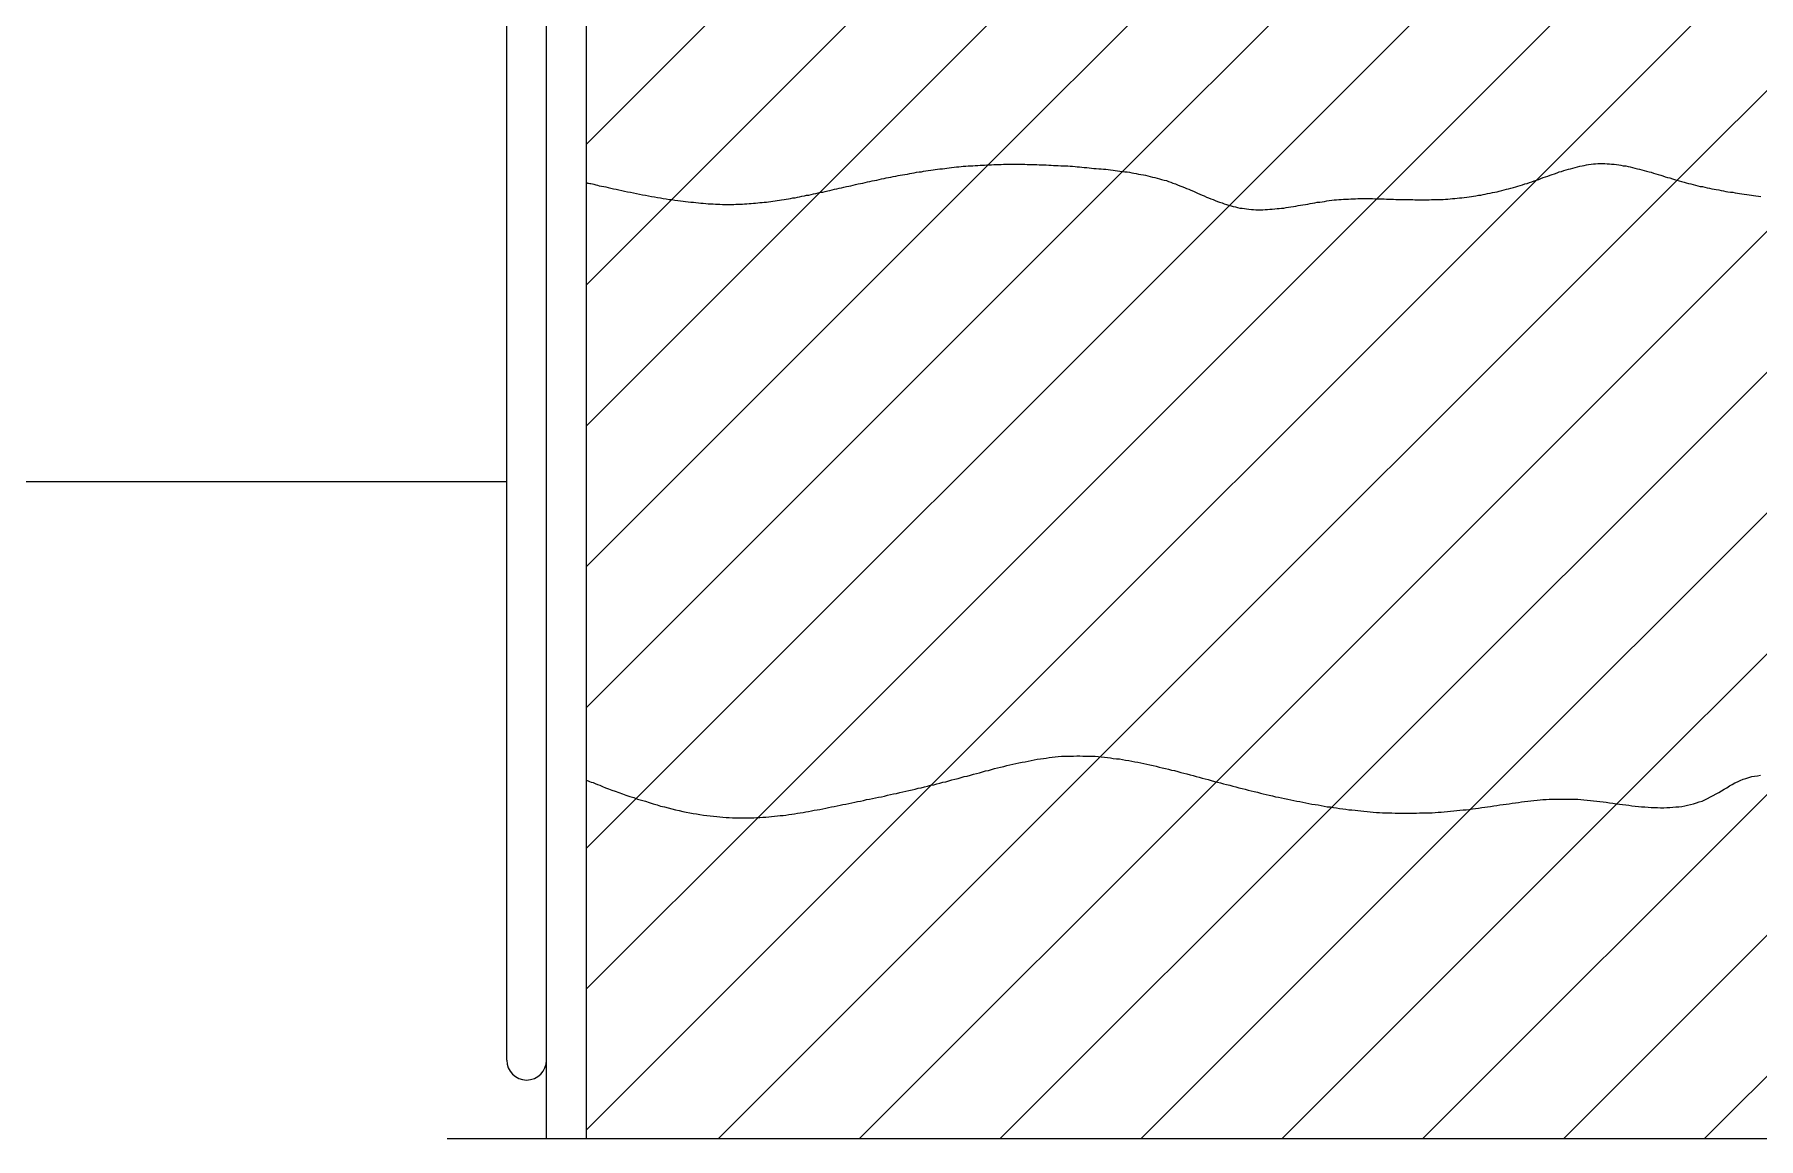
# Model space of a CAD drawing. Extents: x 443 to 1217, y -1921 to -677.
# Drawn here: x 712.98 to 724.5, y -1577 to -1569.62 of the extents above; entities that cross this region are included whole.
import ezdxf

# ---------------------------------------------------------------- set-up
doc = ezdxf.new("R2010")
doc.units = 0
doc.header["$MEASUREMENT"] = 0
for name, color, linetype in [('2', 2, 'CONTINUOUS'), ('3', 8, 'CONTINUOUS'), ('5', 7, 'CONTINUOUS')]:
    doc.layers.add(name, color=color, linetype=linetype)

msp = doc.modelspace()

# ---------------------------------------------------------------- linework, layer by layer
at = {"layer": '2', "color": 8, "linetype": 'Continuous'}
for p, q in [((716.667, -1570.352), (724.504, -1562.515)), ((718.223, -1570.68), (726.354, -1562.549)), ((719.354, -1570.491), (727.305, -1562.54)), ((717.237, -1570.723), (725.329, -1562.632)), ((720.966, -1570.763), (729.055, -1562.674)), ((720.252, -1570.535), (728.053, -1562.734)), ((721.952, -1570.718), (729.055, -1563.616)), ((723.019, -1570.593), (729.055, -1564.558)), ((723.96, -1570.594), (729.055, -1565.499)), ((716.667, -1573.178), (719.354, -1570.491)), ((716.667, -1574.12), (720.252, -1570.535)), ((721.65, -1574.788), (725.942, -1570.496)), ((723.557, -1574.765), (727.877, -1570.444)), ((718.97, -1574.643), (723.019, -1570.593)), ((720.103, -1574.451), (723.96, -1570.594)), ((716.667, -1572.236), (718.223, -1570.68)), ((716.667, -1571.294), (717.237, -1570.723)), ((716.997, -1574.731), (720.966, -1570.763)), ((717.837, -1574.834), (721.952, -1570.718)), ((720.879, -1574.617), (724.764, -1570.732)), ((722.579, -1574.801), (726.639, -1570.74)), ((717.551, -1577.003), (720.103, -1574.451)), ((723.202, -1577.003), (725.79, -1574.415)), ((724.144, -1577.003), (726.72, -1574.427)), ((722.26, -1577.003), (724.691, -1574.573)), ((716.667, -1576.945), (718.97, -1574.643)), ((718.493, -1577.003), (720.879, -1574.617)), ((716.667, -1575.061), (716.997, -1574.731)), ((719.434, -1577.003), (721.65, -1574.788)), ((720.376, -1577.003), (722.579, -1574.801)), ((721.318, -1577.003), (723.557, -1574.765)), ((716.667, -1576.003), (717.837, -1574.834))]:
    msp.add_line(p, q, dxfattribs=at)
at = {"layer": '3', "color": 3, "linetype": 'Continuous'}
for p, q in [((716.667, -1577.003), (716.667, -1556.224)), ((716.401, -1577.003), (716.401, -1556.917)), ((716.134, -1576.479), (716.134, -1564.491)), ((715.735, -1577.003), (729.055, -1577.003))]:
    msp.add_line(p, q, dxfattribs=at)
at = {"layer": '3', "color": 3}
for p, q in [((718.829, -1570.549), (718.843, -1570.547)), ((718.843, -1570.547), (718.859, -1570.545)), ((718.859, -1570.545), (718.875, -1570.541)), ((718.875, -1570.541), (718.891, -1570.539)), ((718.891, -1570.539), (718.907, -1570.537)), ((718.907, -1570.537), (718.921, -1570.533)), ((718.921, -1570.533), (718.937, -1570.531)), ((718.937, -1570.531), (718.953, -1570.529)), ((718.953, -1570.529), (718.969, -1570.527)), ((718.969, -1570.527), (718.985, -1570.525)), ((718.985, -1570.525), (718.999, -1570.523)), ((718.999, -1570.523), (719.015, -1570.521)), ((719.015, -1570.521), (719.031, -1570.519)), ((719.031, -1570.519), (719.047, -1570.517)), ((719.047, -1570.517), (719.063, -1570.515)), ((719.063, -1570.515), (719.077, -1570.513)), ((719.077, -1570.513), (719.093, -1570.511)), ((719.093, -1570.511), (719.109, -1570.509)), ((719.109, -1570.509), (719.125, -1570.507)), ((719.125, -1570.507), (719.141, -1570.505)), ((719.141, -1570.505), (719.157, -1570.505)), ((719.157, -1570.505), (719.173, -1570.503)), ((719.173, -1570.503), (719.187, -1570.501)), ((719.187, -1570.501), (719.203, -1570.501)), ((719.203, -1570.501), (719.219, -1570.499)), ((719.219, -1570.499), (719.235, -1570.497)), ((719.235, -1570.497), (719.251, -1570.497)), ((719.251, -1570.497), (719.267, -1570.495)), ((719.267, -1570.495), (719.283, -1570.495)), ((719.283, -1570.495), (719.299, -1570.493)), ((719.299, -1570.493), (719.315, -1570.493)), ((719.315, -1570.493), (719.329, -1570.493)), ((719.329, -1570.493), (719.344, -1570.491)), ((719.344, -1570.491), (719.36, -1570.491)), ((719.36, -1570.491), (719.376, -1570.491)), ((719.376, -1570.491), (719.392, -1570.489)), ((719.392, -1570.489), (719.408, -1570.489)), ((719.408, -1570.489), (719.424, -1570.489)), ((719.424, -1570.489), (719.44, -1570.489)), ((719.44, -1570.489), (719.456, -1570.487)), ((719.456, -1570.487), (719.472, -1570.487)), ((719.472, -1570.487), (719.488, -1570.487)), ((719.488, -1570.487), (719.504, -1570.487)), ((719.504, -1570.487), (719.52, -1570.487)), ((719.52, -1570.487), (719.536, -1570.487)), ((719.536, -1570.487), (719.55, -1570.487)), ((719.55, -1570.487), (719.566, -1570.487)), ((719.566, -1570.487), (719.582, -1570.487)), ((719.582, -1570.487), (719.598, -1570.487)), ((719.598, -1570.487), (719.614, -1570.489)), ((719.614, -1570.489), (719.63, -1570.489)), ((719.63, -1570.489), (719.646, -1570.489)), ((719.646, -1570.489), (719.662, -1570.489)), ((719.662, -1570.489), (719.678, -1570.489)), ((719.678, -1570.489), (719.694, -1570.491)), ((719.694, -1570.491), (719.71, -1570.491)), ((719.71, -1570.491), (719.726, -1570.491)), ((719.726, -1570.491), (719.742, -1570.491)), ((719.742, -1570.491), (719.758, -1570.493)), ((719.758, -1570.493), (719.774, -1570.493)), ((719.774, -1570.493), (719.79, -1570.495)), ((719.79, -1570.495), (719.806, -1570.495)), ((719.806, -1570.495), (719.822, -1570.495)), ((719.822, -1570.495), (719.838, -1570.497)), ((719.838, -1570.497), (719.854, -1570.497)), ((719.854, -1570.497), (719.87, -1570.499)), ((719.87, -1570.499), (719.886, -1570.499)), ((719.886, -1570.499), (719.902, -1570.501)), ((719.902, -1570.501), (719.918, -1570.501)), ((719.918, -1570.501), (719.934, -1570.503)), ((719.934, -1570.503), (719.948, -1570.505)), ((719.948, -1570.505), (719.964, -1570.505)), ((719.964, -1570.505), (719.98, -1570.507)), ((719.98, -1570.507), (719.996, -1570.509)), ((719.996, -1570.509), (720.012, -1570.509)), ((720.012, -1570.509), (720.028, -1570.511)), ((720.028, -1570.511), (720.044, -1570.513)), ((720.044, -1570.513), (720.06, -1570.515)), ((720.06, -1570.515), (720.076, -1570.515)), ((720.076, -1570.515), (720.092, -1570.517)), ((720.092, -1570.517), (720.108, -1570.519)), ((720.108, -1570.519), (720.124, -1570.521)), ((720.124, -1570.521), (720.14, -1570.521)), ((720.14, -1570.521), (720.156, -1570.523)), ((720.156, -1570.523), (720.172, -1570.525)), ((720.172, -1570.525), (720.188, -1570.527)), ((720.188, -1570.527), (720.202, -1570.529)), ((720.202, -1570.529), (720.218, -1570.531)), ((720.218, -1570.531), (720.234, -1570.533)), ((720.234, -1570.533), (720.25, -1570.535)), ((720.25, -1570.535), (720.266, -1570.537)), ((720.266, -1570.537), (720.282, -1570.539)), ((720.282, -1570.539), (720.298, -1570.541)), ((720.298, -1570.541), (720.314, -1570.545)), ((720.314, -1570.545), (720.328, -1570.547)), ((720.328, -1570.547), (720.343, -1570.549)), ((723.141, -1570.551), (723.157, -1570.545)), ((723.157, -1570.545), (723.171, -1570.539)), ((723.171, -1570.539), (723.187, -1570.535)), ((723.187, -1570.535), (723.203, -1570.529)), ((723.203, -1570.529), (723.217, -1570.525)), ((723.217, -1570.525), (723.233, -1570.521)), ((723.233, -1570.521), (723.247, -1570.517)), ((723.247, -1570.517), (723.263, -1570.513)), ((723.263, -1570.513), (723.279, -1570.509)), ((723.279, -1570.509), (723.293, -1570.505)), ((723.293, -1570.505), (723.309, -1570.501)), ((723.309, -1570.501), (723.325, -1570.497)), ((723.325, -1570.497), (723.339, -1570.495)), ((723.339, -1570.495), (723.355, -1570.491)), ((723.355, -1570.491), (723.368, -1570.489)), ((723.368, -1570.489), (723.384, -1570.487)), ((723.384, -1570.487), (723.4, -1570.485)), ((723.4, -1570.485), (723.414, -1570.485)), ((723.414, -1570.485), (723.43, -1570.483)), ((723.43, -1570.483), (723.446, -1570.483)), ((723.446, -1570.483), (723.462, -1570.483)), ((723.462, -1570.483), (723.476, -1570.483)), ((723.476, -1570.483), (723.492, -1570.485)), ((723.492, -1570.485), (723.508, -1570.485)), ((723.508, -1570.485), (723.522, -1570.487)), ((723.522, -1570.487), (723.538, -1570.487)), ((723.538, -1570.487), (723.554, -1570.489)), ((723.554, -1570.489), (723.57, -1570.491)), ((723.57, -1570.491), (723.584, -1570.493)), ((723.584, -1570.493), (723.6, -1570.497)), ((723.6, -1570.497), (723.616, -1570.499)), ((723.616, -1570.499), (723.632, -1570.503)), ((723.632, -1570.503), (723.646, -1570.505)), ((723.646, -1570.505), (723.662, -1570.509)), ((723.662, -1570.509), (723.678, -1570.513)), ((723.678, -1570.513), (723.694, -1570.517)), ((723.694, -1570.517), (723.708, -1570.521)), ((723.708, -1570.521), (723.724, -1570.525)), ((723.724, -1570.525), (723.74, -1570.529)), ((723.74, -1570.529), (723.756, -1570.533)), ((723.756, -1570.533), (723.772, -1570.537)), ((723.772, -1570.537), (723.786, -1570.541)), ((723.786, -1570.541), (723.802, -1570.547)), ((723.802, -1570.547), (723.818, -1570.551)), ((716.667, -1570.611), (716.671, -1570.611)), ((716.671, -1570.611), (716.675, -1570.613)), ((716.675, -1570.613), (716.681, -1570.613)), ((716.681, -1570.613), (716.689, -1570.615)), ((716.689, -1570.615), (716.697, -1570.617)), ((716.697, -1570.617), (716.707, -1570.619)), ((716.707, -1570.619), (716.717, -1570.621)), ((716.717, -1570.621), (716.729, -1570.625)), ((716.729, -1570.625), (716.741, -1570.627)), ((716.741, -1570.627), (716.753, -1570.631)), ((716.753, -1570.631), (716.767, -1570.633)), ((716.767, -1570.633), (716.783, -1570.637)), ((716.783, -1570.637), (716.797, -1570.639)), ((716.797, -1570.639), (716.813, -1570.643)), ((716.813, -1570.643), (716.831, -1570.647)), ((716.831, -1570.647), (716.847, -1570.651)), ((716.847, -1570.651), (716.865, -1570.655)), ((716.865, -1570.655), (716.883, -1570.659)), ((716.883, -1570.659), (716.903, -1570.663)), ((716.903, -1570.663), (716.921, -1570.667)), ((718.28, -1570.665), (718.294, -1570.663)), ((718.294, -1570.663), (718.31, -1570.659)), ((718.31, -1570.659), (718.326, -1570.655)), ((718.326, -1570.655), (718.341, -1570.651)), ((718.341, -1570.651), (718.357, -1570.647)), ((718.357, -1570.647), (718.373, -1570.645)), ((718.373, -1570.645), (718.389, -1570.641)), ((718.389, -1570.641), (718.405, -1570.637)), ((718.405, -1570.637), (718.421, -1570.633)), ((718.421, -1570.633), (718.435, -1570.631)), ((718.435, -1570.631), (718.451, -1570.627)), ((718.451, -1570.627), (718.467, -1570.623)), ((718.467, -1570.623), (718.483, -1570.619)), ((718.483, -1570.619), (718.499, -1570.615)), ((718.499, -1570.615), (718.515, -1570.613)), ((718.515, -1570.613), (718.531, -1570.609)), ((718.531, -1570.609), (718.547, -1570.605)), ((718.547, -1570.605), (718.563, -1570.603)), ((718.563, -1570.603), (718.577, -1570.599)), ((718.577, -1570.599), (718.593, -1570.595)), ((718.593, -1570.595), (718.609, -1570.593)), ((718.609, -1570.593), (718.625, -1570.589)), ((718.625, -1570.589), (718.641, -1570.585)), ((718.641, -1570.585), (718.657, -1570.583)), ((718.657, -1570.583), (718.671, -1570.579)), ((718.671, -1570.579), (718.687, -1570.575)), ((718.687, -1570.575), (718.703, -1570.573)), ((718.703, -1570.573), (718.719, -1570.569)), ((718.719, -1570.569), (718.735, -1570.567)), ((718.735, -1570.567), (718.751, -1570.563)), ((718.751, -1570.563), (718.765, -1570.561)), ((718.765, -1570.561), (718.781, -1570.557)), ((718.781, -1570.557), (718.797, -1570.555)), ((718.797, -1570.555), (718.813, -1570.553)), ((718.813, -1570.553), (718.829, -1570.549)), ((720.343, -1570.549), (720.359, -1570.553)), ((720.359, -1570.553), (720.375, -1570.555)), ((720.375, -1570.555), (720.391, -1570.559)), ((720.391, -1570.559), (720.405, -1570.561)), ((720.405, -1570.561), (720.421, -1570.565)), ((720.421, -1570.565), (720.437, -1570.569)), ((720.437, -1570.569), (720.453, -1570.573)), ((720.453, -1570.573), (720.467, -1570.577)), ((720.467, -1570.577), (720.483, -1570.581)), ((720.483, -1570.581), (720.499, -1570.585)), ((720.499, -1570.585), (720.513, -1570.589)), ((720.513, -1570.589), (720.529, -1570.593)), ((720.529, -1570.593), (720.545, -1570.597)), ((720.545, -1570.597), (720.559, -1570.603)), ((720.559, -1570.603), (720.575, -1570.607)), ((720.575, -1570.607), (720.589, -1570.613)), ((720.589, -1570.613), (720.605, -1570.619)), ((720.605, -1570.619), (720.619, -1570.625)), ((720.619, -1570.625), (720.635, -1570.631)), ((720.635, -1570.631), (720.649, -1570.637)), ((720.649, -1570.637), (720.665, -1570.643)), ((720.665, -1570.643), (720.679, -1570.649)), ((720.679, -1570.649), (720.695, -1570.655)), ((720.695, -1570.655), (720.709, -1570.661)), ((720.709, -1570.661), (720.725, -1570.667)), ((722.771, -1570.667), (722.787, -1570.663)), ((722.787, -1570.663), (722.803, -1570.659)), ((722.803, -1570.659), (722.819, -1570.655)), ((722.819, -1570.655), (722.833, -1570.651)), ((722.833, -1570.651), (722.849, -1570.647)), ((722.849, -1570.647), (722.865, -1570.643)), ((722.865, -1570.643), (722.881, -1570.639)), ((722.881, -1570.639), (722.895, -1570.633)), ((722.895, -1570.633), (722.911, -1570.629)), ((722.911, -1570.629), (722.927, -1570.625)), ((722.927, -1570.625), (722.941, -1570.619)), ((722.941, -1570.619), (722.957, -1570.615)), ((722.957, -1570.615), (722.973, -1570.609)), ((722.973, -1570.609), (722.989, -1570.605)), ((722.989, -1570.605), (723.003, -1570.599)), ((723.003, -1570.599), (723.019, -1570.593)), ((723.019, -1570.593), (723.035, -1570.589)), ((723.035, -1570.589), (723.049, -1570.583)), ((723.049, -1570.583), (723.065, -1570.577)), ((723.065, -1570.577), (723.079, -1570.571)), ((723.079, -1570.571), (723.095, -1570.567)), ((723.095, -1570.567), (723.111, -1570.561)), ((723.111, -1570.561), (723.125, -1570.555)), ((723.125, -1570.555), (723.141, -1570.551)), ((723.818, -1570.551), (723.834, -1570.555)), ((723.834, -1570.555), (723.85, -1570.561)), ((723.85, -1570.561), (723.864, -1570.565)), ((723.864, -1570.565), (723.88, -1570.571)), ((723.88, -1570.571), (723.896, -1570.575)), ((723.896, -1570.575), (723.912, -1570.579)), ((723.912, -1570.579), (723.928, -1570.585)), ((723.928, -1570.585), (723.942, -1570.589)), ((723.942, -1570.589), (723.958, -1570.593)), ((723.958, -1570.593), (723.974, -1570.599)), ((723.974, -1570.599), (723.99, -1570.603)), ((723.99, -1570.603), (724.006, -1570.607)), ((724.006, -1570.607), (724.02, -1570.611)), ((724.02, -1570.611), (724.036, -1570.615)), ((724.036, -1570.615), (724.052, -1570.619)), ((724.052, -1570.619), (724.068, -1570.623)), ((724.068, -1570.623), (724.082, -1570.627)), ((724.082, -1570.627), (724.098, -1570.631)), ((724.098, -1570.631), (724.114, -1570.635)), ((724.114, -1570.635), (724.13, -1570.637)), ((724.13, -1570.637), (724.146, -1570.641)), ((724.146, -1570.641), (724.16, -1570.645)), ((724.16, -1570.645), (724.176, -1570.647)), ((724.176, -1570.647), (724.192, -1570.651)), ((724.192, -1570.651), (724.208, -1570.655)), ((724.208, -1570.655), (724.222, -1570.657)), ((724.222, -1570.657), (724.238, -1570.659)), ((724.238, -1570.659), (724.254, -1570.663)), ((724.254, -1570.663), (724.27, -1570.665)), ((716.921, -1570.667), (716.941, -1570.671)), ((716.941, -1570.671), (716.961, -1570.675)), ((716.961, -1570.675), (716.981, -1570.679)), ((716.981, -1570.679), (717.001, -1570.683)), ((717.001, -1570.683), (717.021, -1570.687)), ((717.021, -1570.687), (717.041, -1570.691)), ((717.041, -1570.691), (717.061, -1570.695)), ((717.061, -1570.695), (717.081, -1570.699)), ((717.081, -1570.699), (717.103, -1570.703)), ((717.103, -1570.703), (717.123, -1570.705)), ((717.123, -1570.705), (717.143, -1570.709)), ((717.143, -1570.709), (717.163, -1570.712)), ((717.163, -1570.712), (717.181, -1570.716)), ((717.181, -1570.716), (717.201, -1570.718)), ((717.201, -1570.718), (717.221, -1570.722)), ((717.221, -1570.722), (717.239, -1570.724)), ((717.239, -1570.724), (717.259, -1570.728)), ((717.259, -1570.728), (717.277, -1570.73)), ((717.277, -1570.73), (717.295, -1570.732)), ((717.295, -1570.732), (717.313, -1570.734)), ((717.313, -1570.734), (717.33, -1570.736)), ((717.33, -1570.736), (717.348, -1570.738)), ((717.348, -1570.738), (717.364, -1570.74)), ((717.364, -1570.74), (717.382, -1570.742)), ((717.382, -1570.742), (717.398, -1570.744)), ((717.398, -1570.744), (717.416, -1570.746)), ((717.416, -1570.746), (717.432, -1570.748)), ((717.432, -1570.748), (717.448, -1570.748)), ((717.448, -1570.748), (717.466, -1570.75)), ((717.466, -1570.75), (717.482, -1570.752)), ((717.482, -1570.752), (717.498, -1570.752)), ((717.498, -1570.752), (717.514, -1570.752)), ((717.514, -1570.752), (717.53, -1570.754)), ((717.53, -1570.754), (717.544, -1570.754)), ((717.544, -1570.754), (717.56, -1570.754)), ((717.56, -1570.754), (717.576, -1570.756)), ((717.576, -1570.756), (717.59, -1570.756)), ((717.59, -1570.756), (717.606, -1570.756)), ((717.606, -1570.756), (717.622, -1570.756)), ((717.622, -1570.756), (717.636, -1570.756)), ((717.636, -1570.756), (717.652, -1570.756)), ((717.652, -1570.756), (717.666, -1570.754)), ((717.666, -1570.754), (717.68, -1570.754)), ((717.68, -1570.754), (717.696, -1570.754)), ((717.696, -1570.754), (717.71, -1570.754)), ((717.71, -1570.754), (717.724, -1570.752)), ((717.724, -1570.752), (717.74, -1570.752)), ((717.74, -1570.752), (717.754, -1570.75)), ((717.754, -1570.75), (717.768, -1570.75)), ((717.768, -1570.75), (717.784, -1570.748)), ((717.784, -1570.748), (717.798, -1570.748)), ((717.798, -1570.748), (717.812, -1570.746)), ((717.812, -1570.746), (717.826, -1570.744)), ((717.826, -1570.744), (717.842, -1570.744)), ((717.842, -1570.744), (717.856, -1570.742)), ((717.856, -1570.742), (717.87, -1570.74)), ((717.87, -1570.74), (717.884, -1570.738)), ((717.884, -1570.738), (717.9, -1570.736)), ((717.9, -1570.736), (717.914, -1570.734)), ((717.914, -1570.734), (717.928, -1570.732)), ((717.928, -1570.732), (717.942, -1570.73)), ((717.942, -1570.73), (717.958, -1570.728)), ((717.958, -1570.728), (717.972, -1570.726)), ((717.972, -1570.726), (717.988, -1570.722)), ((717.988, -1570.722), (718.002, -1570.72)), ((718.002, -1570.72), (718.018, -1570.718)), ((718.018, -1570.718), (718.032, -1570.716)), ((718.032, -1570.716), (718.048, -1570.712)), ((718.048, -1570.712), (718.062, -1570.711)), ((718.062, -1570.711), (718.078, -1570.707)), ((718.078, -1570.707), (718.092, -1570.705)), ((718.092, -1570.705), (718.108, -1570.701)), ((718.108, -1570.701), (718.124, -1570.699)), ((718.124, -1570.699), (718.138, -1570.695)), ((718.138, -1570.695), (718.154, -1570.693)), ((718.154, -1570.693), (718.17, -1570.689)), ((718.17, -1570.689), (718.186, -1570.685)), ((718.186, -1570.685), (718.2, -1570.683)), ((718.2, -1570.683), (718.216, -1570.679)), ((718.216, -1570.679), (718.232, -1570.675)), ((718.232, -1570.675), (718.248, -1570.673)), ((718.248, -1570.673), (718.264, -1570.669)), ((718.264, -1570.669), (718.28, -1570.665)), ((720.725, -1570.667), (720.739, -1570.673)), ((720.739, -1570.673), (720.753, -1570.681)), ((720.753, -1570.681), (720.769, -1570.687)), ((720.769, -1570.687), (720.783, -1570.693)), ((720.783, -1570.693), (720.797, -1570.699)), ((720.797, -1570.699), (720.813, -1570.707)), ((720.813, -1570.707), (720.827, -1570.712)), ((720.827, -1570.712), (720.843, -1570.718)), ((720.843, -1570.718), (720.857, -1570.724)), ((720.857, -1570.724), (720.871, -1570.73)), ((720.871, -1570.73), (720.887, -1570.736)), ((720.887, -1570.736), (720.901, -1570.74)), ((720.901, -1570.74), (720.917, -1570.746)), ((720.917, -1570.746), (720.931, -1570.752)), ((720.931, -1570.752), (720.947, -1570.756)), ((720.947, -1570.756), (720.961, -1570.76)), ((720.961, -1570.76), (720.977, -1570.766)), ((720.977, -1570.766), (720.991, -1570.77)), ((720.991, -1570.77), (721.007, -1570.772)), ((721.007, -1570.772), (721.021, -1570.776)), ((721.021, -1570.776), (721.037, -1570.78)), ((721.331, -1570.78), (721.346, -1570.776)), ((721.346, -1570.776), (721.362, -1570.774)), ((721.362, -1570.774), (721.378, -1570.772)), ((721.378, -1570.772), (721.394, -1570.77)), ((721.394, -1570.77), (721.41, -1570.768)), ((721.41, -1570.768), (721.426, -1570.764)), ((721.426, -1570.764), (721.442, -1570.762)), ((721.442, -1570.762), (721.458, -1570.758)), ((721.458, -1570.758), (721.474, -1570.756)), ((721.474, -1570.756), (721.49, -1570.754)), ((721.49, -1570.754), (721.506, -1570.75)), ((721.506, -1570.75), (721.522, -1570.748)), ((721.522, -1570.748), (721.538, -1570.746)), ((721.538, -1570.746), (721.554, -1570.742)), ((721.554, -1570.742), (721.57, -1570.74)), ((721.57, -1570.74), (721.586, -1570.738)), ((721.586, -1570.738), (721.602, -1570.736)), ((721.602, -1570.736), (721.618, -1570.732)), ((721.618, -1570.732), (721.634, -1570.73)), ((721.634, -1570.73), (721.65, -1570.728)), ((721.65, -1570.728), (721.666, -1570.726)), ((721.666, -1570.726), (721.682, -1570.726)), ((721.682, -1570.726), (721.698, -1570.724)), ((721.698, -1570.724), (721.714, -1570.722)), ((721.714, -1570.722), (721.73, -1570.72)), ((721.73, -1570.72), (721.746, -1570.72)), ((721.746, -1570.72), (721.762, -1570.72)), ((721.762, -1570.72), (721.778, -1570.718)), ((721.778, -1570.718), (721.794, -1570.718)), ((721.794, -1570.718), (721.81, -1570.718)), ((721.81, -1570.718), (721.826, -1570.716)), ((721.826, -1570.716), (721.842, -1570.716)), ((721.842, -1570.716), (721.858, -1570.716)), ((721.858, -1570.716), (721.874, -1570.716)), ((721.874, -1570.716), (721.89, -1570.716)), ((721.89, -1570.716), (721.906, -1570.716)), ((721.906, -1570.716), (721.922, -1570.716)), ((721.922, -1570.716), (721.938, -1570.718)), ((721.938, -1570.718), (721.954, -1570.718)), ((721.954, -1570.718), (721.97, -1570.718)), ((721.97, -1570.718), (721.986, -1570.718)), ((721.986, -1570.718), (722.002, -1570.718)), ((722.002, -1570.718), (722.016, -1570.72)), ((722.016, -1570.72), (722.032, -1570.72)), ((722.032, -1570.72), (722.048, -1570.72)), ((722.048, -1570.72), (722.064, -1570.72)), ((722.064, -1570.72), (722.08, -1570.722)), ((722.08, -1570.722), (722.096, -1570.722)), ((722.096, -1570.722), (722.112, -1570.722)), ((722.112, -1570.722), (722.128, -1570.722)), ((722.128, -1570.722), (722.144, -1570.724)), ((722.144, -1570.724), (722.16, -1570.724)), ((722.16, -1570.724), (722.176, -1570.724)), ((722.176, -1570.724), (722.192, -1570.724)), ((722.192, -1570.724), (722.206, -1570.726)), ((722.206, -1570.726), (722.222, -1570.726)), ((722.222, -1570.726), (722.238, -1570.726)), ((722.238, -1570.726), (722.254, -1570.726)), ((722.254, -1570.726), (722.27, -1570.726)), ((722.27, -1570.726), (722.286, -1570.726)), ((722.286, -1570.726), (722.302, -1570.726)), ((722.302, -1570.726), (722.318, -1570.724)), ((722.318, -1570.724), (722.334, -1570.724)), ((722.334, -1570.724), (722.348, -1570.724)), ((722.348, -1570.724), (722.363, -1570.724)), ((722.363, -1570.724), (722.379, -1570.722)), ((722.379, -1570.722), (722.395, -1570.722)), ((722.395, -1570.722), (722.411, -1570.72)), ((722.411, -1570.72), (722.427, -1570.72)), ((722.427, -1570.72), (722.443, -1570.718)), ((722.443, -1570.718), (722.459, -1570.716)), ((722.459, -1570.716), (722.473, -1570.716)), ((722.473, -1570.716), (722.489, -1570.714)), ((722.489, -1570.714), (722.505, -1570.712)), ((722.505, -1570.712), (722.521, -1570.711)), ((722.521, -1570.711), (722.537, -1570.709)), ((722.537, -1570.709), (722.553, -1570.707)), ((722.553, -1570.707), (722.569, -1570.705)), ((722.569, -1570.705), (722.585, -1570.703)), ((722.585, -1570.703), (722.599, -1570.701)), ((722.599, -1570.701), (722.615, -1570.699)), ((722.615, -1570.699), (722.631, -1570.695)), ((722.631, -1570.695), (722.647, -1570.693)), ((722.647, -1570.693), (722.663, -1570.689)), ((722.663, -1570.689), (722.677, -1570.687)), ((722.677, -1570.687), (722.693, -1570.683)), ((722.693, -1570.683), (722.709, -1570.681)), ((722.709, -1570.681), (722.725, -1570.677)), ((722.725, -1570.677), (722.741, -1570.673)), ((722.741, -1570.673), (722.757, -1570.671)), ((722.757, -1570.671), (722.771, -1570.667)), ((724.27, -1570.665), (724.286, -1570.669)), ((724.286, -1570.669), (724.3, -1570.671)), ((724.3, -1570.671), (724.316, -1570.673)), ((724.316, -1570.673), (724.332, -1570.675)), ((724.332, -1570.675), (724.348, -1570.679)), ((724.348, -1570.679), (724.363, -1570.681)), ((724.363, -1570.681), (724.377, -1570.683)), ((724.377, -1570.683), (724.393, -1570.685)), ((724.393, -1570.685), (724.409, -1570.687)), ((724.409, -1570.687), (724.425, -1570.689)), ((724.425, -1570.689), (724.441, -1570.691)), ((724.441, -1570.691), (724.457, -1570.695)), ((724.457, -1570.695), (724.471, -1570.697)), ((724.471, -1570.697), (724.487, -1570.699)), ((724.487, -1570.699), (724.503, -1570.701)), ((724.503, -1570.701), (724.519, -1570.703)), ((721.037, -1570.78), (721.051, -1570.782)), ((721.051, -1570.782), (721.067, -1570.784)), ((721.067, -1570.784), (721.081, -1570.786)), ((721.081, -1570.786), (721.097, -1570.788)), ((721.097, -1570.788), (721.113, -1570.79)), ((721.113, -1570.79), (721.127, -1570.79)), ((721.127, -1570.79), (721.143, -1570.792)), ((721.143, -1570.792), (721.159, -1570.792)), ((721.159, -1570.792), (721.175, -1570.792)), ((721.175, -1570.792), (721.189, -1570.792)), ((721.189, -1570.792), (721.205, -1570.79)), ((721.205, -1570.79), (721.221, -1570.79)), ((721.221, -1570.79), (721.237, -1570.788)), ((721.237, -1570.788), (721.253, -1570.788)), ((721.253, -1570.788), (721.269, -1570.786)), ((721.269, -1570.786), (721.285, -1570.784)), ((721.285, -1570.784), (721.299, -1570.784)), ((721.299, -1570.784), (721.315, -1570.782)), ((721.315, -1570.782), (721.331, -1570.78)), ((719.66, -1574.471), (719.68, -1574.467)), ((719.68, -1574.467), (719.702, -1574.465)), ((719.702, -1574.465), (719.722, -1574.461)), ((719.722, -1574.461), (719.742, -1574.459)), ((719.742, -1574.459), (719.762, -1574.455)), ((719.762, -1574.455), (719.782, -1574.453)), ((719.782, -1574.453), (719.802, -1574.451)), ((719.802, -1574.451), (719.822, -1574.449)), ((719.822, -1574.449), (719.844, -1574.447)), ((719.844, -1574.447), (719.864, -1574.447)), ((719.864, -1574.447), (719.884, -1574.445)), ((719.884, -1574.445), (719.904, -1574.445)), ((719.904, -1574.445), (719.924, -1574.445)), ((719.924, -1574.445), (719.946, -1574.443)), ((719.946, -1574.443), (719.966, -1574.443)), ((719.966, -1574.443), (719.986, -1574.445)), ((719.986, -1574.445), (720.006, -1574.445)), ((720.006, -1574.445), (720.026, -1574.445)), ((720.026, -1574.445), (720.048, -1574.447)), ((720.048, -1574.447), (720.068, -1574.447)), ((720.068, -1574.447), (720.088, -1574.449)), ((720.088, -1574.449), (720.108, -1574.451)), ((720.108, -1574.451), (720.13, -1574.453)), ((720.13, -1574.453), (720.15, -1574.455)), ((720.15, -1574.455), (720.17, -1574.457)), ((720.17, -1574.457), (720.19, -1574.461)), ((720.19, -1574.461), (720.212, -1574.463)), ((720.212, -1574.463), (720.232, -1574.465)), ((720.232, -1574.465), (720.252, -1574.469)), ((719.173, -1574.589), (719.193, -1574.583)), ((719.193, -1574.583), (719.213, -1574.579)), ((719.213, -1574.579), (719.235, -1574.573)), ((719.235, -1574.573), (719.255, -1574.567)), ((719.255, -1574.567), (719.275, -1574.561)), ((719.275, -1574.561), (719.295, -1574.557)), ((719.295, -1574.557), (719.315, -1574.551)), ((719.315, -1574.551), (719.336, -1574.545)), ((719.336, -1574.545), (719.356, -1574.541)), ((719.356, -1574.541), (719.376, -1574.535)), ((719.376, -1574.535), (719.396, -1574.529)), ((719.396, -1574.529), (719.416, -1574.525)), ((719.416, -1574.525), (719.436, -1574.519)), ((719.436, -1574.519), (719.458, -1574.515)), ((719.458, -1574.515), (719.478, -1574.509)), ((719.478, -1574.509), (719.498, -1574.505)), ((719.498, -1574.505), (719.518, -1574.499)), ((719.518, -1574.499), (719.538, -1574.495)), ((719.538, -1574.495), (719.558, -1574.491)), ((719.558, -1574.491), (719.58, -1574.487)), ((719.58, -1574.487), (719.6, -1574.483)), ((719.6, -1574.483), (719.62, -1574.479)), ((719.62, -1574.479), (719.64, -1574.475)), ((719.64, -1574.475), (719.66, -1574.471)), ((720.252, -1574.469), (720.272, -1574.473)), ((720.272, -1574.473), (720.294, -1574.475)), ((720.294, -1574.475), (720.314, -1574.479)), ((720.314, -1574.479), (720.334, -1574.483)), ((720.334, -1574.483), (720.353, -1574.487)), ((720.353, -1574.487), (720.375, -1574.491)), ((720.375, -1574.491), (720.395, -1574.495)), ((720.395, -1574.495), (720.415, -1574.499)), ((720.415, -1574.499), (720.435, -1574.505)), ((720.435, -1574.505), (720.457, -1574.509)), ((720.457, -1574.509), (720.477, -1574.513)), ((720.477, -1574.513), (720.497, -1574.519)), ((720.497, -1574.519), (720.517, -1574.523)), ((720.517, -1574.523), (720.539, -1574.529)), ((720.539, -1574.529), (720.559, -1574.533)), ((720.559, -1574.533), (720.579, -1574.539)), ((720.579, -1574.539), (720.599, -1574.543)), ((720.599, -1574.543), (720.621, -1574.549)), ((720.621, -1574.549), (720.641, -1574.555)), ((720.641, -1574.555), (720.661, -1574.559)), ((720.661, -1574.559), (720.681, -1574.565)), ((720.681, -1574.565), (720.703, -1574.571)), ((720.703, -1574.571), (720.723, -1574.575)), ((720.723, -1574.575), (720.743, -1574.581)), ((720.743, -1574.581), (720.763, -1574.587)), ((724.439, -1574.589), (724.459, -1574.583)), ((724.459, -1574.583), (724.477, -1574.579)), ((724.477, -1574.579), (724.497, -1574.577)), ((724.497, -1574.577), (724.517, -1574.573)), ((716.667, -1574.607), (716.671, -1574.609)), ((716.671, -1574.609), (716.679, -1574.611)), ((716.679, -1574.611), (716.687, -1574.615)), ((716.687, -1574.615), (716.699, -1574.619)), ((716.699, -1574.619), (716.711, -1574.623)), ((716.711, -1574.623), (716.725, -1574.629)), ((716.725, -1574.629), (716.741, -1574.635)), ((716.741, -1574.635), (716.757, -1574.641)), ((716.757, -1574.641), (716.775, -1574.649)), ((716.775, -1574.649), (716.795, -1574.657)), ((716.795, -1574.657), (716.815, -1574.665)), ((716.815, -1574.665), (716.837, -1574.673)), ((716.837, -1574.673), (716.859, -1574.681)), ((716.859, -1574.681), (716.883, -1574.689)), ((716.883, -1574.689), (716.907, -1574.697)), ((716.907, -1574.697), (716.931, -1574.707)), ((718.721, -1574.699), (718.741, -1574.695)), ((718.741, -1574.695), (718.763, -1574.689)), ((718.763, -1574.689), (718.783, -1574.685)), ((718.783, -1574.685), (718.803, -1574.681)), ((718.803, -1574.681), (718.823, -1574.675)), ((718.823, -1574.675), (718.845, -1574.671)), ((718.845, -1574.671), (718.865, -1574.667)), ((718.865, -1574.667), (718.885, -1574.661)), ((718.885, -1574.661), (718.905, -1574.657)), ((718.905, -1574.657), (718.927, -1574.651)), ((718.927, -1574.651), (718.947, -1574.647)), ((718.947, -1574.647), (718.967, -1574.641)), ((718.967, -1574.641), (718.989, -1574.637)), ((718.989, -1574.637), (719.009, -1574.631)), ((719.009, -1574.631), (719.029, -1574.627)), ((719.029, -1574.627), (719.049, -1574.621)), ((719.049, -1574.621), (719.071, -1574.617)), ((719.071, -1574.617), (719.091, -1574.611)), ((719.091, -1574.611), (719.111, -1574.605)), ((719.111, -1574.605), (719.131, -1574.601)), ((719.131, -1574.601), (719.153, -1574.595)), ((719.153, -1574.595), (719.173, -1574.589)), ((720.763, -1574.587), (720.785, -1574.593)), ((720.785, -1574.593), (720.805, -1574.597)), ((720.805, -1574.597), (720.825, -1574.603)), ((720.825, -1574.603), (720.845, -1574.609)), ((720.845, -1574.609), (720.867, -1574.615)), ((720.867, -1574.615), (720.887, -1574.619)), ((720.887, -1574.619), (720.907, -1574.625)), ((720.907, -1574.625), (720.927, -1574.631)), ((720.927, -1574.631), (720.947, -1574.635)), ((720.947, -1574.635), (720.969, -1574.641)), ((720.969, -1574.641), (720.989, -1574.647)), ((720.989, -1574.647), (721.009, -1574.651)), ((721.009, -1574.651), (721.029, -1574.657)), ((721.029, -1574.657), (721.051, -1574.663)), ((721.051, -1574.663), (721.071, -1574.667)), ((721.071, -1574.667), (721.091, -1574.673)), ((721.091, -1574.673), (721.111, -1574.677)), ((721.111, -1574.677), (721.131, -1574.683)), ((721.131, -1574.683), (721.153, -1574.687)), ((721.153, -1574.687), (721.173, -1574.693)), ((721.173, -1574.693), (721.193, -1574.697)), ((721.193, -1574.697), (721.213, -1574.703)), ((724.22, -1574.699), (724.238, -1574.689)), ((724.238, -1574.689), (724.256, -1574.677)), ((724.256, -1574.677), (724.274, -1574.667)), ((724.274, -1574.667), (724.292, -1574.657)), ((724.292, -1574.657), (724.31, -1574.645)), ((724.31, -1574.645), (724.328, -1574.635)), ((724.328, -1574.635), (724.346, -1574.625)), ((724.346, -1574.625), (724.363, -1574.617)), ((724.363, -1574.617), (724.381, -1574.609)), ((724.381, -1574.609), (724.401, -1574.601)), ((724.401, -1574.601), (724.419, -1574.595)), ((724.419, -1574.595), (724.439, -1574.589)), ((716.931, -1574.707), (716.957, -1574.715)), ((716.957, -1574.715), (716.983, -1574.723)), ((716.983, -1574.723), (717.009, -1574.733)), ((717.009, -1574.733), (717.035, -1574.74)), ((717.035, -1574.74), (717.061, -1574.748)), ((717.061, -1574.748), (717.087, -1574.756)), ((717.087, -1574.756), (717.113, -1574.764)), ((717.113, -1574.764), (717.139, -1574.772)), ((717.139, -1574.772), (717.163, -1574.78)), ((717.163, -1574.78), (717.189, -1574.786)), ((717.189, -1574.786), (717.213, -1574.792)), ((717.213, -1574.792), (717.239, -1574.798)), ((717.239, -1574.798), (717.263, -1574.804)), ((717.263, -1574.804), (717.287, -1574.81)), ((717.287, -1574.81), (717.311, -1574.816)), ((718.152, -1574.816), (718.172, -1574.812)), ((718.172, -1574.812), (718.19, -1574.808)), ((718.19, -1574.808), (718.21, -1574.804)), ((718.21, -1574.804), (718.228, -1574.802)), ((718.228, -1574.802), (718.248, -1574.798)), ((718.248, -1574.798), (718.268, -1574.794)), ((718.268, -1574.794), (718.286, -1574.79)), ((718.286, -1574.79), (718.306, -1574.786)), ((718.306, -1574.786), (718.324, -1574.782)), ((718.324, -1574.782), (718.343, -1574.778)), ((718.343, -1574.778), (718.363, -1574.774)), ((718.363, -1574.774), (718.381, -1574.77)), ((718.381, -1574.77), (718.401, -1574.766)), ((718.401, -1574.766), (718.421, -1574.762)), ((718.421, -1574.762), (718.441, -1574.758)), ((718.441, -1574.758), (718.461, -1574.754)), ((718.461, -1574.754), (718.479, -1574.75)), ((718.479, -1574.75), (718.499, -1574.746)), ((718.499, -1574.746), (718.519, -1574.742)), ((718.519, -1574.742), (718.539, -1574.736)), ((718.539, -1574.736), (718.559, -1574.733)), ((718.559, -1574.733), (718.579, -1574.729)), ((718.579, -1574.729), (718.599, -1574.725)), ((718.599, -1574.725), (718.619, -1574.721)), ((718.619, -1574.721), (718.641, -1574.717)), ((718.641, -1574.717), (718.661, -1574.713)), ((718.661, -1574.713), (718.681, -1574.707)), ((718.681, -1574.707), (718.701, -1574.703)), ((718.701, -1574.703), (718.721, -1574.699)), ((721.213, -1574.703), (721.233, -1574.707)), ((721.233, -1574.707), (721.255, -1574.711)), ((721.255, -1574.711), (721.275, -1574.717)), ((721.275, -1574.717), (721.295, -1574.721)), ((721.295, -1574.721), (721.315, -1574.725)), ((721.315, -1574.725), (721.335, -1574.729)), ((721.335, -1574.729), (721.356, -1574.734)), ((721.356, -1574.734), (721.376, -1574.738)), ((721.376, -1574.738), (721.396, -1574.742)), ((721.396, -1574.742), (721.416, -1574.746)), ((721.416, -1574.746), (721.436, -1574.75)), ((721.436, -1574.75), (721.458, -1574.754)), ((721.458, -1574.754), (721.478, -1574.758)), ((721.478, -1574.758), (721.498, -1574.762)), ((721.498, -1574.762), (721.518, -1574.766)), ((721.518, -1574.766), (721.54, -1574.77)), ((721.54, -1574.77), (721.56, -1574.772)), ((721.56, -1574.772), (721.58, -1574.776)), ((721.58, -1574.776), (721.6, -1574.78)), ((721.6, -1574.78), (721.62, -1574.784)), ((721.62, -1574.784), (721.642, -1574.786)), ((721.642, -1574.786), (721.662, -1574.79)), ((721.662, -1574.79), (721.682, -1574.792)), ((721.682, -1574.792), (721.702, -1574.796)), ((721.702, -1574.796), (721.724, -1574.798)), ((721.724, -1574.798), (721.744, -1574.8)), ((721.744, -1574.8), (721.764, -1574.804)), ((721.764, -1574.804), (721.784, -1574.806)), ((721.784, -1574.806), (721.806, -1574.808)), ((721.806, -1574.808), (721.826, -1574.81)), ((721.826, -1574.81), (721.846, -1574.812)), ((721.846, -1574.812), (721.866, -1574.814)), ((722.445, -1574.814), (722.467, -1574.812)), ((722.467, -1574.812), (722.487, -1574.81)), ((722.487, -1574.81), (722.507, -1574.808)), ((722.507, -1574.808), (722.529, -1574.806)), ((722.529, -1574.806), (722.549, -1574.804)), ((722.549, -1574.804), (722.569, -1574.802)), ((722.569, -1574.802), (722.591, -1574.798)), ((722.591, -1574.798), (722.611, -1574.796)), ((722.611, -1574.796), (722.631, -1574.794)), ((722.631, -1574.794), (722.653, -1574.79)), ((722.653, -1574.79), (722.673, -1574.788)), ((722.673, -1574.788), (722.693, -1574.784)), ((722.693, -1574.784), (722.713, -1574.782)), ((722.713, -1574.782), (722.735, -1574.778)), ((722.735, -1574.778), (722.755, -1574.776)), ((722.755, -1574.776), (722.775, -1574.772)), ((722.775, -1574.772), (722.797, -1574.77)), ((722.797, -1574.77), (722.817, -1574.766)), ((722.817, -1574.766), (722.837, -1574.764)), ((722.837, -1574.764), (722.857, -1574.76)), ((722.857, -1574.76), (722.879, -1574.758)), ((722.879, -1574.758), (722.899, -1574.756)), ((722.899, -1574.756), (722.919, -1574.752)), ((722.919, -1574.752), (722.939, -1574.75)), ((722.939, -1574.75), (722.961, -1574.748)), ((722.961, -1574.748), (722.981, -1574.744)), ((722.981, -1574.744), (723.001, -1574.742)), ((723.001, -1574.742), (723.023, -1574.74)), ((723.023, -1574.74), (723.043, -1574.738)), ((723.043, -1574.738), (723.063, -1574.736)), ((723.063, -1574.736), (723.085, -1574.736)), ((723.085, -1574.736), (723.105, -1574.734)), ((723.105, -1574.734), (723.125, -1574.733)), ((723.125, -1574.733), (723.147, -1574.733)), ((723.147, -1574.733), (723.167, -1574.733)), ((723.167, -1574.733), (723.189, -1574.733)), ((723.189, -1574.733), (723.209, -1574.733)), ((723.209, -1574.733), (723.231, -1574.733)), ((723.231, -1574.733), (723.251, -1574.733)), ((723.251, -1574.733), (723.273, -1574.733)), ((723.273, -1574.733), (723.295, -1574.734)), ((723.295, -1574.734), (723.315, -1574.736)), ((723.315, -1574.736), (723.337, -1574.738)), ((723.337, -1574.738), (723.358, -1574.74)), ((723.358, -1574.74), (723.38, -1574.742)), ((723.38, -1574.742), (723.4, -1574.744)), ((723.4, -1574.744), (723.422, -1574.746)), ((723.422, -1574.746), (723.444, -1574.75)), ((723.444, -1574.75), (723.466, -1574.752)), ((723.466, -1574.752), (723.486, -1574.754)), ((723.486, -1574.754), (723.508, -1574.758)), ((723.508, -1574.758), (723.53, -1574.76)), ((723.53, -1574.76), (723.552, -1574.764)), ((723.552, -1574.764), (723.574, -1574.766)), ((723.574, -1574.766), (723.594, -1574.77)), ((723.594, -1574.77), (723.616, -1574.772)), ((723.616, -1574.772), (723.638, -1574.774)), ((723.638, -1574.774), (723.658, -1574.778)), ((723.658, -1574.778), (723.68, -1574.78)), ((723.68, -1574.78), (723.702, -1574.782)), ((723.702, -1574.782), (723.722, -1574.784)), ((723.722, -1574.784), (723.744, -1574.786)), ((723.744, -1574.786), (723.766, -1574.788)), ((723.766, -1574.788), (723.786, -1574.79)), ((723.786, -1574.79), (723.808, -1574.79)), ((723.808, -1574.79), (723.828, -1574.79)), ((723.828, -1574.79), (723.848, -1574.792)), ((723.848, -1574.792), (723.87, -1574.792)), ((723.87, -1574.792), (723.89, -1574.79)), ((723.89, -1574.79), (723.91, -1574.79)), ((723.91, -1574.79), (723.932, -1574.788)), ((723.932, -1574.788), (723.952, -1574.786)), ((723.952, -1574.786), (723.972, -1574.784)), ((723.972, -1574.784), (723.992, -1574.782)), ((723.992, -1574.782), (724.012, -1574.778)), ((724.012, -1574.778), (724.03, -1574.774)), ((724.03, -1574.774), (724.05, -1574.77)), ((724.05, -1574.77), (724.07, -1574.764)), ((724.07, -1574.764), (724.09, -1574.758)), ((724.09, -1574.758), (724.108, -1574.752)), ((724.108, -1574.752), (724.128, -1574.746)), ((724.128, -1574.746), (724.146, -1574.738)), ((724.146, -1574.738), (724.164, -1574.729)), ((724.164, -1574.729), (724.182, -1574.719)), ((724.182, -1574.719), (724.2, -1574.709)), ((724.2, -1574.709), (724.22, -1574.699)), ((717.311, -1574.816), (717.334, -1574.82)), ((717.334, -1574.82), (717.358, -1574.824)), ((717.358, -1574.824), (717.38, -1574.83)), ((717.38, -1574.83), (717.404, -1574.832)), ((717.404, -1574.832), (717.426, -1574.836)), ((717.426, -1574.836), (717.45, -1574.84)), ((717.45, -1574.84), (717.472, -1574.842)), ((717.472, -1574.842), (717.494, -1574.846)), ((717.494, -1574.846), (717.516, -1574.848)), ((717.516, -1574.848), (717.538, -1574.85)), ((717.538, -1574.85), (717.56, -1574.852)), ((717.56, -1574.852), (717.58, -1574.854)), ((717.58, -1574.854), (717.602, -1574.856)), ((717.602, -1574.856), (717.622, -1574.856)), ((717.622, -1574.856), (717.644, -1574.858)), ((717.644, -1574.858), (717.664, -1574.858)), ((717.664, -1574.858), (717.686, -1574.858)), ((717.686, -1574.858), (717.706, -1574.858)), ((717.706, -1574.858), (717.726, -1574.858)), ((717.726, -1574.858), (717.746, -1574.858)), ((717.746, -1574.858), (717.766, -1574.858)), ((717.766, -1574.858), (717.786, -1574.858)), ((717.786, -1574.858), (717.806, -1574.856)), ((717.806, -1574.856), (717.826, -1574.856)), ((717.826, -1574.856), (717.846, -1574.854)), ((717.846, -1574.854), (717.866, -1574.854)), ((717.866, -1574.854), (717.886, -1574.852)), ((717.886, -1574.852), (717.904, -1574.85)), ((717.904, -1574.85), (717.924, -1574.848)), ((717.924, -1574.848), (717.944, -1574.846)), ((717.944, -1574.846), (717.962, -1574.844)), ((717.962, -1574.844), (717.982, -1574.842)), ((717.982, -1574.842), (718, -1574.84)), ((718, -1574.84), (718.02, -1574.836)), ((718.02, -1574.836), (718.04, -1574.834)), ((718.04, -1574.834), (718.058, -1574.832)), ((718.058, -1574.832), (718.078, -1574.828)), ((718.078, -1574.828), (718.096, -1574.826)), ((718.096, -1574.826), (718.116, -1574.822)), ((718.116, -1574.822), (718.134, -1574.818)), ((718.134, -1574.818), (718.152, -1574.816)), ((721.866, -1574.814), (721.888, -1574.816)), ((721.888, -1574.816), (721.908, -1574.818)), ((721.908, -1574.818), (721.928, -1574.82)), ((721.928, -1574.82), (721.95, -1574.822)), ((721.95, -1574.822), (721.97, -1574.822)), ((721.97, -1574.822), (721.99, -1574.824)), ((721.99, -1574.824), (722.012, -1574.824)), ((722.012, -1574.824), (722.032, -1574.826)), ((722.032, -1574.826), (722.052, -1574.826)), ((722.052, -1574.826), (722.074, -1574.828)), ((722.074, -1574.828), (722.094, -1574.828)), ((722.094, -1574.828), (722.114, -1574.828)), ((722.114, -1574.828), (722.136, -1574.828)), ((722.136, -1574.828), (722.156, -1574.828)), ((722.156, -1574.828), (722.176, -1574.828)), ((722.176, -1574.828), (722.198, -1574.828)), ((722.198, -1574.828), (722.218, -1574.828)), ((722.218, -1574.828), (722.238, -1574.826)), ((722.238, -1574.826), (722.26, -1574.826)), ((722.26, -1574.826), (722.28, -1574.826)), ((722.28, -1574.826), (722.302, -1574.824)), ((722.302, -1574.824), (722.322, -1574.824)), ((722.322, -1574.824), (722.342, -1574.822)), ((722.342, -1574.822), (722.363, -1574.82)), ((722.363, -1574.82), (722.383, -1574.82)), ((722.383, -1574.82), (722.403, -1574.818)), ((722.403, -1574.818), (722.425, -1574.816)), ((722.425, -1574.816), (722.445, -1574.814))]:
    msp.add_line(p, q, dxfattribs=at)
at = {"layer": '3', "color": 3, "linetype": 'Continuous'}
msp.add_arc((716.267, -1576.479), 0.133, 180, 360, dxfattribs=at)
at = {"layer": '5', "color": 3, "linetype": 'Continuous'}
msp.add_line((701.349, -1572.608), (716.134, -1572.608), dxfattribs=at)

doc.saveas('drawing.dxf')
